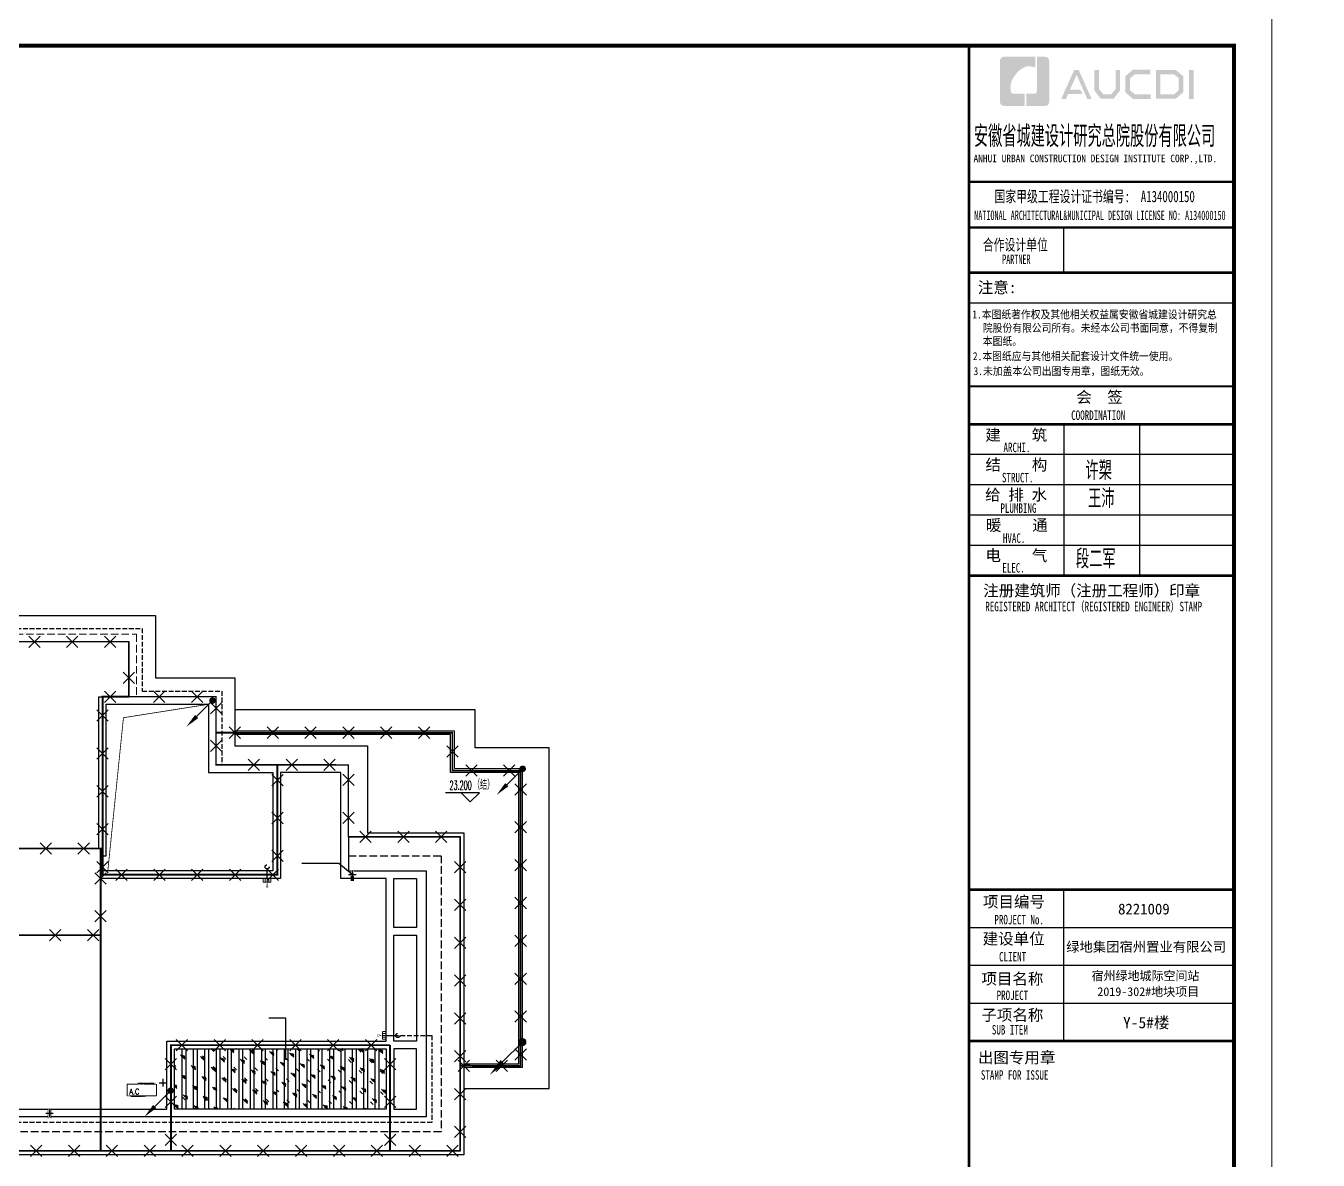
# Model space of a CAD drawing. Extents: x 2803505 to 5851001, y -1372902 to 24339.
# Drawn here: x 3765689 to 3799836, y -719698 to -689729 of the extents above; entities that cross this region are included whole.
import ezdxf
from ezdxf.xclip import XClip

# ---------------------------------------------------------------- set-up
doc = ezdxf.new("R2010")
doc.units = 0
doc.header["$LTSCALE"] = 1000
doc.header["$MEASUREMENT"] = 0
doc.header["$XCLIPFRAME"] = 2
for name, pattern in [('#P_--_20B1_001_t3$0$DASH', [0.35, 0.25, -0.1]), ('__DASH', [0.35, 0.25, -0.1]), ('DASH', [0.35, 0.25, -0.1]), ('DOTE', [2.4200000000000004, 2, -0.2, 0.02, -0.2])]:
    doc.linetypes.add(name, pattern=pattern)
doc.layers.get('0').update_dxf_attribs({"linetype": 'CONTINUOUS'})
for name, color, linetype in [('!!电气', 1, 'CONTINUOUS'), ('$RECOVER_210609100354-0', 7, 'CONTINUOUS'), ('DIM_ELEV', 3, 'CONTINUOUS'), ('DIM_LEAD', 3, 'CONTINUOUS'), ('LWIRE', 4, 'CONTINUOUS'), ('PUB_TITLE', 4, 'CONTINUOUS'), ('ROOF', 183, 'CONTINUOUS'), ('VPIPE-凝结', 150, 'CONTINUOUS'), ('VPIPE-雨水', 4, 'DASH'), ('WIRE-避雷', 4, 'CONTINUOUS'), ('保温', 6, 'CONTINUOUS'), ('图签文字', 4, 'CONTINUOUS'), ('机电标识类', 1, 'CONTINUOUS'), ('污水', 3, 'CONTINUOUS'), ('看线', 185, 'CONTINUOUS')]:
    doc.layers.add(name, color=color, linetype=linetype)
for name, color, linetype, lineweight in [('DOTE', 19, 'DOTE', 9), ('图框', 147, 'CONTINUOUS', 20), ('图签', 147, 'CONTINUOUS', 18), ('平面-分水线', 189, 'CONTINUOUS', 15), ('平面-栏杆', 56, 'CONTINUOUS', 15), ('平面-看线', 252, 'CONTINUOUS', 15), ('平面-空调预留孔', 252, 'CONTINUOUS', 15), ('空调', 76, 'CONTINUOUS', 13)]:
    doc.layers.add(name, color=color, linetype=linetype, lineweight=lineweight)
doc.styles.add('_TCH_DIM', font='SIMPLEX', dxfattribs={"bigfont": 'GBCBIG'})
doc.styles.add('HT', font='simhei.ttf')
doc.styles.get("Standard").update_dxf_attribs({"font": 'gbenor.shx', "bigfont": 'gbcbig.shx'})
doc.styles.add('宋体', font='', dxfattribs={"height": 4})
doc.styles.add('建筑图签-1', font='simhei.ttf', dxfattribs={"width": 0.7})
doc.styles.add('建筑图签-2', font='TXT.shx', dxfattribs={"width": 0.5, "bigfont": 'HZTXT.shx'})
doc.styles.get('宋体').set_extended_font_data('SimSun')

# ---------------------------------------------------------------- blocks, each defined once
blk = doc.blocks.new('A$C74D73064')
at = {"layer": 'DOTE', "color": 252}
blk.add_line((-86385.24772744626, 67619.25646164955), (196116.0437006025, 67619.25646164955), dxfattribs=at)
blk = doc.blocks.new('院标1')
h = blk.add_hatch(color=150)
h.dxf.hatch_style = 1
h.set_gradient(color1=(33, 113, 253), color2=(33, 113, 253), tint=1, name='INVCURVED')
edge = h.paths.add_edge_path()
edge.add_spline(control_points=[(116372.9006213126, 648379.0025742948), (116378.7378886427, 648379.2628153446), (116381.5158105757, 648378.8361410631), (116390.5818825899, 648378.8361410631), (116390.5818825899, 648378.8361410631), (116390.5818825899, 648378.8361410631), (116616.0293115861, 648378.8361410631), (116616.0293115861, 648378.8361410631), (116616.0293115861, 648378.8361410631), (116616.0293115861, 648378.8361410631), (116616.0293115861, 648053.8555876653), (116616.0293115861, 648053.8555876653), (116616.0293115861, 648053.8555876653), (116616.0293115861, 648053.8555876653), (116108.105350393, 648053.8555876653), (116108.105350393, 648053.8555876653), (116108.105350393, 648053.8555876653), (116027.8361159938, 648053.8555876653), (115962.7123056344, 648111.1721664476), (115962.7123056344, 648199.2728408957), (115962.7123056344, 648199.2728408957), (115962.7123056344, 648199.2728408957), (115962.7123056344, 649214.6850108118), (115962.7123056344, 649214.6850108118), (115962.7123056344, 649214.6850108118), (115962.7123056344, 649295.0722615034), (116018.370604223, 649360.1052900997), (116108.105350393, 649360.1052900997), (116108.105350393, 649360.1052900997), (116108.105350393, 649360.1052900997), (116896.6871824661, 649360.1052900997), (116896.6871824661, 649360.1052900997), (116896.6871824661, 649360.1052900997), (116896.6871824661, 649360.1052900997), (116896.6871824661, 649080.1797254328), (116896.6871824661, 649080.1797254328), (116896.6871824661, 649080.1797254328), (116896.6871824661, 649080.1797254328), (116566.2234106177, 649140.4588157317), (116356.0121874289, 648859.1079773916), (116356.0121874289, 648859.1079773916), (116245.1373948324, 648719.2435419696), (116240.2896487121, 648545.3026589571), (116247.2284014249, 648465.708235659), (116247.2284014249, 648465.708235659), (116254.1792583724, 648386.1017081195), (116247.2284014249, 648465.708235659), (116247.2284014249, 648465.708235659), (116247.2284014249, 648465.708235659), (116247.2284014249, 648465.708235659), (116257.8347373425, 648373.9036652995), (116372.9006213126, 648379.0025742948)], knot_values=[0, 0, 0, 0, 0.07142857142857142, 0.07142857142857142, 0.07142857142857142, 0.1071428571428571, 0.1428571428571428, 0.1428571428571428, 0.1428571428571428, 0.1785714285714285, 0.2142857142857143, 0.2142857142857143, 0.2142857142857143, 0.25, 0.2857142857142857, 0.2857142857142857, 0.2857142857142857, 0.3214285714285714, 0.3571428571428572, 0.3571428571428572, 0.3571428571428572, 0.3928571428571428, 0.4285714285714285, 0.4285714285714285, 0.4285714285714285, 0.4642857142857143, 0.5, 0.5, 0.5, 0.5357142857142857, 0.5714285714285714, 0.5714285714285714, 0.5714285714285714, 0.6071428571428572, 0.6428571428571429, 0.6428571428571429, 0.6428571428571429, 0.6785714285714286, 0.7142857142857143, 0.7142857142857143, 0.7142857142857143, 0.75, 0.7857142857142857, 0.7857142857142857, 0.7857142857142857, 0.8214285714285714, 0.8571428571428571, 0.8571428571428571, 0.8571428571428571, 0.9285714285714286, 1, 1, 1, 1], degree=3, periodic=0)
h = blk.add_hatch(color=150)
h.dxf.hatch_style = 1
h.set_gradient(color1=(33, 113, 253), color2=(33, 113, 253), tint=1, name='INVCURVED')
edge = h.paths.add_edge_path()
edge.add_spline(control_points=[(117268.1328679732, 649214.6850108118), (117268.1328679732, 649214.6850108118), (117268.1328679732, 648199.2728408957), (117268.1328679732, 648199.2728408957), (117268.1328679732, 648199.2728408957), (117268.1328679732, 648114.1649385535), (117212.4715433248, 648053.8555876653), (117122.7277189753, 648053.8555876653), (117122.7277189753, 648053.8555876653), (117122.7277189753, 648053.8555876653), (116662.9574306789, 648053.8555876653), (116662.9574306789, 648053.8555876653), (116662.9574306789, 648053.8555876653), (116662.9574306789, 648053.8555876653), (116662.9574306789, 648378.8361410631), (116662.9574306789, 648378.8361410631), (116662.9574306789, 648378.8361410631), (116662.9574306789, 648378.8361410631), (116865.3281356438, 648378.8361410631), (116865.3281356438, 648378.8361410631), (116865.3281356438, 648378.8361410631), (116907.1906323904, 648378.8361410631), (116941.0734122108, 648412.809702649), (116941.0734122108, 648454.5723394576), (116941.0734122108, 648454.5723394576), (116941.0734122108, 648454.5723394576), (116941.0734122108, 649360.1052900997), (116941.0734122108, 649360.1052900997), (116941.0734122108, 649360.1052900997), (116941.0734122108, 649360.1052900997), (117122.7277189753, 649360.1052900997), (117122.7277189753, 649360.1052900997), (117122.7277189753, 649360.1052900997), (117204.4313052248, 649360.1052900997), (117268.1328679732, 649306.2474964692), (117268.1328679732, 649214.6850108118)], knot_values=[0, 0, 0, 0, 0.1, 0.1, 0.1, 0.15, 0.2, 0.2, 0.2, 0.25, 0.3, 0.3, 0.3, 0.35, 0.4, 0.4, 0.4, 0.45, 0.5, 0.5, 0.5, 0.55, 0.6, 0.6, 0.6, 0.6499999999999999, 0.7, 0.7, 0.7, 0.75, 0.8, 0.8, 0.8, 0.9, 1, 1, 1, 1], degree=3, periodic=0)
blk = doc.blocks.new('A$C1435328E')
at = {"layer": 'PUB_TITLE'}
h = blk.add_hatch(color=4, dxfattribs=at)
h.paths.add_polyline_path([(-1191.591194995213, 56058.49471792311), (-1065.961907927413, 56058.49471792311), (-1065.961907927413, 55288.2315315), (-1191.591194995213, 55288.2315315)])
h.paths.add_polyline_path([(-1944.296185743529, 55941.85496155836), (-1944.296185743529, 55415.87869950302), (-1583.739153256174, 55415.87869950302), (-1459.553895397577, 55522.55397263647), (-1459.553895397577, 55841.17644170031), (-1579.990053143352, 55941.85496127896)], flags=16)
h.paths.add_polyline_path([(-2062.373935758602, 56059.93271150358), (-2062.373935758602, 55297.8009495578), (-1539.987504146062, 55297.8009495578), (-1341.476145382505, 55468.32242525846), (-1341.476145382505, 55896.37014224858), (-1537.137021096889, 56059.93271150358)])
h.paths.add_polyline_path([(-2205.243333867285, 56063.60758437507), (-2205.243333867285, 55948.30506818101), (-2612.357823726721, 55948.30506818101), (-2745.162006835919, 55837.3558628998), (-2745.162006835919, 55517.55834726349), (-2612.357823726721, 55415.3108476355), (-2203.065635655541, 55415.3108476355), (-2203.065635655541, 55293.48451021791), (-2666.787001160439, 55293.48451021791), (-2869.255396957975, 55467.52353968762), (-2869.255396957975, 55896.09483430826), (-2671.137971409131, 56063.60758437507)])
h.paths.add_polyline_path([(-3688.19829659909, 56061.81808115647), (-3567.570633541327, 56061.81808115647), (-3567.570633541327, 55551.16807098233), (-3453.520327388775, 55419.67153285362), (-3242.974087527487, 55419.67153285362), (-3128.923781345598, 55551.16807098233), (-3128.923781345598, 56061.81808115647), (-3014.877901402302, 56061.81808115647), (-3014.877901402302, 55513.91051362001), (-3179.369364424143, 55296.9406113188), (-3517.125050497707, 55296.9406113188), (-3688.19829659909, 55516.10314684652)])
h.paths.add_polyline_path([(-4220.012568136677, 56060.45628871501), (-4103.023254616652, 56060.45628871501), (-3761.075942056719, 55296.15155855857), (-3876.737390826922, 55296.15155855857), (-4158.191610082518, 55930.28467154794), (-4333.310417581815, 55542.02144757577), (-4061.735512305982, 55542.02144757577), (-4001.167173376773, 55426.83200432651), (-4382.158136712853, 55426.83200432651), (-4440.770088225137, 55294.07199827686), (-4563.858727320563, 55294.07199827686)])
for points, const_width in [([(-7000, 50700.33256887185), (0, 50700.33256887185)], 70), ([(-7000, 49899.45042005606), (0, 49899.45042005606)], 35)]:
    blk.add_lwpolyline(points, dxfattribs=dict(const_width=const_width))
at = {"layer": '图框'}
for p, q in [((-7000, 53100.33256887179), (0, 53100.33256887179)), ((-7000, 53100.33256887179), (0, 53100.33256887179)), ((-7000, 51900.33256887179), (0, 51900.33256887179))]:
    blk.add_line(p, q, dxfattribs=at)
for points, const_width in [([(-7000, -700.0000000001746), (-7000, 56700)], 70), ([(-7000, 53100.33256887179), (0, 53100.33256887179)], 60), ([(-7000, 51900.33256887179), (0, 51900.33256887179)], 60), ([(-7000, 51900.33256887179), (0, 51900.33256887179)], 60), ([(-4500, 51900.33256887179), (-4500, 50700.33256887185)], 35), ([(-7000, 50700.33256887185), (0, 50700.33256887185)], 60), ([(-6991.521516095847, 47700.33256887185), (8.478483904153109, 47700.33256887185)], 60), ([(-6991.521516095847, 46700.33256887185), (8.478483904153109, 46700.33256887185)], 70), ([(-6991.521516095847, 46700.33256887185), (8.478483904153109, 46700.33256887185)], 70), ([(-4491.521516095847, 46700.33256887185), (-4491.521516095847, 42700.33256887185)], 35), ([(-2491.521516095847, 46700.33256887185), (-2491.521516095847, 42700.33256887185)], 35), ([(-6991.521516095847, 45900.33256887185), (8.478483904153109, 45900.33256887185)], 35), ([(-6991.521516095847, 45100.33256887185), (8.478483904153109, 45100.33256887185)], 35), ([(-6991.521516095847, 44300.33256887185), (8.478483904153109, 44300.33256887185)], 35), ([(-6991.521516095847, 43500.33256887185), (8.478483904153109, 43500.33256887185)], 35), ([(-6991.521516095847, 42700.33256887185), (8.478483904153109, 42700.33256887185)], 70), ([(-7000, 34400.33256887179), (0, 34400.33256887179)], 70), ([(-7000, 34400.33256887179), (0, 34400.33256887179)], 70), ([(-4500, 30400.33256887179), (-4500, 34400.33256887179)], 35), ([(-7000, 33400.33256887179), (0, 33400.33256887179)], 35), ([(-7000, 32400.33256887179), (0, 32400.33256887179)], 35), ([(-7000, 31400.33256887179), (0, 31400.33256887179)], 35), ([(0, 30400.33256887179), (-7000, 30400.33256887179)], 70)]:
    blk.add_lwpolyline(points, dxfattribs=dict(at, const_width=const_width))
blk.add_blockref('院标1', (-122148.8230060614, -592949.0981050247))
at = {"layer": 'PUB_TITLE', "style": 'HT', "width": 0.88}
for s, p in [('1.本图纸著作权及其他相关权益属安徽省城建设计研究总', (-6914.306831812486, 49493.39210356871)), ('院股份有限公司所有。未经本公司书面同意，不得复制', (-6634.90041580284, 49139.02205272258)), ('本图纸。', (-6634.90041580284, 48788.93826625339)), (' 2.本图纸应与其他相关配套设计文件统一使用。 ', (-7025.144188818522, 48392.25300272327)), ('3.未加盖本公司出图专用章，图纸无效。', (-6882.073270652443, 47997.59705111344))]:
    blk.add_text(s, height=210, dxfattribs=at).set_placement(p)
at = {"layer": '图签', "color": 154, "style": '宋体'}
for s, height, p in [('8221009', 286.6809903610374, (-3062.595140316524, 33747.82646055683)), ('绿地集团宿州置业有限公司', 258.0128913249337, (-4431.817962790316, 32762.0256005479)), ('宿州绿地城际空间站', 232.2116021924403, (-3762.142934118805, 32009.27949992823)), ('2019-302#地块项目', 232.2116021924403, (-3608.307769825158, 31591.24582544994))]:
    blk.add_text(s, height=height, dxfattribs=at).set_placement(p)
at = {"layer": '图签文字', "color": 7, "style": '建筑图签-1'}
for s, height, width, p in [('安徽省城建设计研究总院股份有限公司', 500, 0.55, (-6871.943487135693, 54077.10639546963)), ('国家甲级工程设计证书编号:  A134000150', 300, 0.7, (-6327.846192139667, 52567.37169774726)), ('合作设计单位', 300, 0.7, (-6635.073237542529, 51290.24227786541))]:
    blk.add_text(s, height=height, dxfattribs=dict(at, width=width)).set_placement(p)
at = {"layer": '图签文字', "linetype": 'Continuous', "style": '建筑图签-1', "width": 0.91}
blk.add_text('ANHUI URBAN CONSTRUCTION DESIGN INSTITUTE CORP.,LTD.', height=200, dxfattribs=at).set_placement((-6881.536331724841, 53622.19692530448))
at = {"layer": '图签文字', "style": '建筑图签-1'}
for s, width, p in [('NATIONAL ARCHITECTURAL&MUNICIPAL DESIGN LICENSE NO: A134000150', 0.6, (-6863.211604291108, 52094.63125478954)), ('PARTNER', 0.6, (-6125.220491806511, 50933.63214883453)), ('COORDINATION', 0.7, (-4300.332657034975, 46813.17003503133)), ('ARCHI.', 0.7, (-6090.542657491751, 45961.79780578351)), ('STRUCT.', 0.7, (-6130.183503998909, 45164.88605860906)), ('PLUMBING', 0.7, (-6170.825901465025, 44358.47718718514)), ('HVAC.', 0.7, (-6106.177282584365, 43565.28509809886)), ('ELEC.', 0.7, (-6121.560250101611, 42780.44669140602)), ('REGISTERED ARCHITECT（REGISTERED ENGINEER）STAMP', 0.7, (-6571.167215390597, 41758.70276487077)), ('PROJECT No.', 0.7, (-6330.317186883651, 33485.13258260721, -1798.999999999767)), ('CLIENT', 0.7, (-6206.230454253498, 32505.96790995135)), ('PROJECT', 0.7, (-6271.100769126322, 31486.78676958114)), ('SUB ITEM', 0.7, (-6397.627190086525, 30575.66441063175)), ('STAMP FOR ISSUE', 0.7, (-6687.291430986952, 29381.33146916691))]:
    blk.add_text(s, height=250, dxfattribs=dict(at, width=width)).set_placement(p)
at = {"layer": '图签文字', "color": 7, "style": '建筑图签-1'}
for s, p in [('注意:', (-6768.585334835108, 50163.2420261816)), ('会  签', (-4165.405320922378, 47267.55678657134)), ('建    筑', (-6570.340849571396, 46266.80421271588)), ('结    构', (-6565.705596168991, 45479.27147266542)), ('给 排 水', (-6574.943370762747, 44685.39409726131)), ('暖    通', (-6556.714949447196, 43882.29371869267)), ('电    气', (-6566.520009586122, 43082.12314482935)), ('注册建筑师（注册工程师）印章', (-6624.508183155674, 42153.7461581977)), ('项目编号', (-6632.05400510272, 33932.47329531494)), ('建设单位', (-6639.831005697604, 32955.09159170894)), ('项目名称', (-6673.39625184983, 31897.11428112781)), ('子项名称', (-6673.39625184983, 30940.41777405818)), ('出图专用章', (-6764.137939867098, 29818.07543767721))]:
    blk.add_text(s, height=300, dxfattribs=at).set_placement(p)
at = {"layer": '图签文字', "color": 1, "style": '建筑图签-2', "width": 0.7}
for s, p in [('许槊', (-3925.437965661287, 45228.10209927132)), ('王沛', (-3854.396282870322, 44487.1452845746)), ('段二军', (-4175.340028567705, 42891.38128835266))]:
    blk.add_text(s, height=500, dxfattribs=at).set_placement(p)
at = {"layer": '图签文字', "color": 2, "style": '建筑图签-1'}
blk.add_text('Y-5#楼', height=300, dxfattribs=at).set_placement((-2930.753900082549, 30741.39162423031))
blk = doc.blocks.new('rtyryrtyeeretee')
at = {"layer": '平面-空调预留孔', "color": 252, "linetype": 'DASH', "ltscale": 0.1}
for p, q in [((669748.8674389471, 343882.007023841), (669748.8674389471, 343872.007023841)), ((670121.7031072036, 343872.007023841), (670121.7031072036, 343882.007023841)), ((669758.8674389471, 343862.007023841), (670111.7031072036, 343862.007023841))]:
    blk.add_line(p, q, dxfattribs=at)
blk.add_lwpolyline([(670352.8023801355, 344221.1163422599), (669932.984234771, 344221.1163422599), (669932.984234771, 344206.0022866031), (670352.8023801355, 344206.0022866031)], close=True, dxfattribs=at)
blk.add_lwpolyline([(670402.0143738759, 343882.0070238413), (669662.0143738759, 343882.007023841, -0.414213562373517), (669642.0143738759, 343902.007023841), (669642.0143738764, 344172.007023841, -0.414213562372746), (669662.0143738764, 344192.007023841), (670402.0143738755, 344192.007023841, -0.4142135623727947), (670422.0143738755, 344172.007023841), (670422.0143738759, 343902.0070238415, -0.4142135623733224)], format="xyb", close=True, dxfattribs=at)
for centre, start, end in [((669758.8674389471, 343872.007023841), 180, 270), ((670111.7031072036, 343872.007023841), 270, 0)]:
    blk.add_arc(centre, 10, start, end, dxfattribs=at)
at = {"layer": '平面-空调预留孔', "color": 252, "linetype": 'DASH', "ltscale": 0.1, "style": '_TCH_DIM', "width": 0.7058823529411765}
blk.add_text('A.C', height=146.88, dxfattribs=at).set_placement((669701.4101996182, 343921.6318135191))
blk = doc.blocks.new('DFSFSF')
at = {"layer": '平面-分水线'}
for p, q in [((697141.9143252881, 775567.7311356195), (697141.9143252881, 775667.5561356199)), ((697342.3369560526, 775667.5561356199), (697142.6869560517, 775667.5561356199)), ((697342.3369560526, 775567.7311356195), (697142.6869560517, 775567.7311356195)), ((697193.1069603423, 775567.7311356195), (697193.1069603423, 775667.5561356199)), ((697242.5119560522, 775567.7311356195), (697242.5119560522, 775667.5561356199)), ((697291.916951762, 775567.7311356195), (697291.916951762, 775667.5561356199)), ((697342.3369560526, 775667.5561356199), (697342.3369560526, 775567.7311356195)), ((697342.3369560526, 775567.7311356195), (697342.3369560526, 775667.5561356199))]:
    blk.add_line(p, q, dxfattribs=at)
blk = doc.blocks.new('DFGDGDGD')
at = {"layer": '平面-分水线', "const_width": 10}
blk.add_lwpolyline([(697267.5119560522, 775440.6606483405), (697242.5119560522, 775540.6606483405), (697217.5119560522, 775440.6606483405)], close=True, dxfattribs=at)
blk.add_blockref('DFSFSF', (0, 0))
blk = doc.blocks.new('GDGDGDRGDR')
at = {"linetype": '__DASH', "ltscale": 0.1}
blk.add_wipeout([(425935.0893827186, 371498.33181868016), (425734.9359355549, 371498.33181859215), (425734.9359352478, 371418.331818531), (425935.08938238653, 371418.3318185004)], dxfattribs=at).dxf.layer = '污水'
at = {"layer": '机电标识类', "color": 250, "linetype": 'DASH', "ltscale": 400}
for p, q in [((425834.8193114293, 371358.3318185735), (425834.8193114294, 371558.3318185735)), ((425935.0893824034, 371458.3318185734), (425734.9359355539, 371458.3318185735))]:
    blk.add_line(p, q, dxfattribs=at)
at = {"layer": '污水', "linetype": '__DASH', "ltscale": 0.1, "const_width": 10}
blk.add_lwpolyline([(425935.0893824034, 371498.3318185734), (425734.9359355539, 371498.3318185735), (425734.9359355539, 371418.3318185735), (425935.0893824033, 371418.3318185734)], close=True, dxfattribs=at)
blk = doc.blocks.new('GDGDFDS')
at = {"layer": '保温', "linetype": 'Continuous', "ltscale": 10}
h = blk.add_hatch(dxfattribs=at)
h.set_pattern_fill('玻璃1', color=132, scale=50, style=0)
h.set_pattern_definition([(45, (100, 20), (-244.9417890030201, 244.9417890030201), [112, -288]), (45, (148, 40), (-244.9417890030201, 244.9417890030201), [48, -352]), (45, (100, 40), (-244.9417890030201, 244.9417890030201), [80, -320]), (45, (124, 20), (268.7005768508881, -268.7005768508881), [100, -300]), (45, (100, 0), (-244.9417890030201, 244.9417890030201), [160, -240]), (45, (100, 60), (-244.9417890030201, 244.9417890030201), [40, -360])])
h.paths.add_polyline_path([(429816.6387731368, 209506.9320951914), (429816.6387731368, 211106.9481932656), (424216.5786592269, 211107.0174670814), (424216.5786592269, 209507.0013690073)])
at = {"layer": '保温', "color": 252, "linetype": 'Continuous', "ltscale": 10, "true_color": 0x939598}
for p, q in [((424416.5786451383, 211107.0174653204), (424416.5786733155, 209507.0013672462)), ((424516.5786451383, 211107.0174670815), (424516.5786733155, 209507.0013690073)), ((424716.5786451387, 211106.9979751434), (424716.5786733159, 209506.9818770693)), ((424816.5786451387, 211106.9979769045), (424816.5786733159, 209506.9818788304)), ((425016.5786451388, 211106.9914819399), (425016.578673316, 209506.9753838657)), ((425116.5786451388, 211106.991483701), (425116.578673316, 209506.9753856268)), ((425316.5786451389, 211106.9849887363), (425316.5786733161, 209506.9688906622)), ((425416.5786451389, 211106.9849904974), (425416.5786733161, 209506.9688924233)), ((425616.578645139, 211106.9784955328), (425616.5786733162, 209506.9623974587)), ((425716.578645139, 211106.9784972939), (425716.5786733162, 209506.9623992197)), ((425916.5786451384, 211107.0174917362), (425916.5786733156, 209507.0013936621)), ((426016.5786451384, 211107.0174934973), (426016.5786733156, 209507.0013954232)), ((426216.5786451393, 211106.9655091257), (426216.5786733165, 209506.9494110516)), ((426316.5786451393, 211106.9655108868), (426316.5786733165, 209506.9494128127)), ((426516.5786451394, 211106.9590159222), (426516.5786733166, 209506.942917848)), ((426616.5786451394, 211106.9590176833), (426616.5786733166, 209506.9429196091)), ((426816.5786451395, 211106.9525227187), (426816.5786733167, 209506.9364246445)), ((426916.5786451395, 211106.9525244797), (426916.5786733167, 209506.9364264056)), ((427116.5786451396, 211106.9460295151), (427116.5786733169, 209506.929931441)), ((427216.5786451396, 211106.9460312762), (427216.5786733169, 209506.929933202)), ((427416.5786451384, 211107.0175181521), (427416.5786733156, 209507.001420078)), ((427516.5786451384, 211107.0175199132), (427516.5786733156, 209507.0014218391)), ((427716.5786451399, 211106.933043108), (427716.5786733172, 209506.9169450339)), ((427816.5786451399, 211106.9330448691), (427816.5786733172, 209506.916946795)), ((428016.5786451385, 211107.0175287185), (428016.5786733157, 209507.0014306443)), ((428116.5786451385, 211107.0175304796), (428116.5786733157, 209507.0014324054)), ((428316.5786451402, 211106.920056701), (428316.5786733174, 209506.9039586268)), ((428416.5786451402, 211106.920058462), (428416.5786733174, 209506.9039603879)), ((428616.5786451384, 211107.0175392848), (428616.5786733156, 209507.0014412107)), ((428716.5786451384, 211107.0175410459), (428716.5786733156, 209507.0014429718)), ((428916.5786451403, 211106.9070702939), (428916.5786733176, 209506.8909722197)), ((429016.5786451403, 211106.9070720549), (429016.5786733176, 209506.8909739808)), ((429216.5786451405, 211106.9005770904), (429216.5786733177, 209506.8844790162)), ((429316.5786451405, 211106.9005788514), (429316.5786733177, 209506.8844807773)), ((429516.5786451406, 211106.8940838868), (429516.5786733178, 209506.8779858127)), ((429616.5786451406, 211106.8940856479), (429616.5786733178, 209506.8779875737))]:
    blk.add_line(p, q, dxfattribs=at)
blk = doc.blocks.new('A$C1F33016B')
at = {"layer": '$RECOVER_210609100354-0', "color": 252, "const_width": 8}
blk.add_lwpolyline([(38849.99999452196, 6999.9999988419), (36150.00000426173, 6999.9999988419), (36150.00000426173, 4699.999998799525), (38849.99999452196, 4699.999998799525)], close=True, dxfattribs=at)
at = {"color": 252, "const_width": 20}
blk.add_lwpolyline([(39041.42135833949, 6399.999994003912), (39453.92135829851, 10445.49999882374), (41700.00006082188, 10799.99999900162)], dxfattribs=at)
at = {"layer": 'DIM_ELEV', "color": 251}
for p, q in [((48858.46384417266, 8462.932664352003), (47966.21346077323, 8462.932664352003)), ((48618.46384417266, 8222.932664352003), (48378.46384417266, 8462.932664352003)), ((48618.46384417266, 8222.932664352003), (48858.46384417266, 8462.932664352003))]:
    blk.add_line(p, q, dxfattribs=at)
at = {"layer": 'DIM_LEAD', "color": 252}
for p, q in [((45144.57870209496, 6590.498643837404), (44166.07870209496, 6590.498643837404)), ((43748.49348537251, 2503.498643837404), (43297.07214064524, 2503.498643837404)), ((43748.49349053204, 1417.498842426809), (43748.49348537251, 2503.498643837404)), ((43748.49349053204, 1417.498842426809), (43748.49348537251, 2503.498643837404)), ((43748.49349053204, 1417.498842426809), (43748.49348537251, 2503.498643837404)), ((43748.49349053204, 1417.498842426809), (43748.49348537251, 2503.498643837404))]:
    blk.add_line(p, q, dxfattribs=at)
at = {"layer": 'DIM_LEAD', "color": 252, "const_width": 20}
blk.add_lwpolyline([(43748.49349057954, 1407.498842426809, 1), (43748.49349048454, 1427.498842426809, 1)], format="xyb", close=True, dxfattribs=at)
blk.add_lwpolyline([(43748.49349057954, 1407.498842426809, 1), (43748.49349048454, 1427.498842426809, 1)], format="xyb", close=True, dxfattribs=at)
blk.add_lwpolyline([(43748.49349057954, 1407.498842426809, 1), (43748.49349048454, 1427.498842426809, 1)], format="xyb", close=True, dxfattribs=at)
blk.add_lwpolyline([(43748.49349057954, 1407.498842426809, 1), (43748.49349048454, 1427.498842426809, 1)], format="xyb", close=True, dxfattribs=at)
at = {"layer": 'ROOF', "color": 252, "ltscale": 0.8}
for points in [[(27249.98847149499, 1900.000006468967), (27249.98863871954, 6899.999991594814), (29100.00004994497, 6899.999991710298), (29100.00004963577, 9699.999991236487), (32600.00004876032, 9699.999991323333), (32600.00004871562, 11499.99999907031), (34700.00106946845, 11499.99999892991), (34700.00106958486, 13150.00000285031), (40299.99904567283, 13149.9999984121), (40299.99904424231, 11499.9999989341), (42400.00006067008, 11499.9999990568), (42400.00006077252, 9699.99999118247), (45900.00006058626, 9699.999991131015), (45900.00018081442, 7400.001628744882), (46600.00018126238, 7400.001628465019)], [(39600.00006019697, 10999.9999990263), (39600.00006019697, 12449.99999882351), (35400.00005926006, 12449.99999882351), (35400.00005926006, 10999.9999990263), (36200.00005917531, 10999.9999990263), (36200.00006137043, 8400.27025674237), (34200.20408972166, 8400.270255054114), (34200.20408972166, 8999.999999580905), (29800.00005914178, 8999.999999580905), (29800.00005914178, 6199.999999793712), (27949.98863872234, 6199.999999749474), (27949.98863872234, 1900.068179056048), (34400.04295058083, 1899.931803827174), (34400.04240705445, 99.99999998975545), (40599.9575778814, 100.0000000107102), (40599.95812140778, 1899.939857619116), (46400.01147988439, 1900.062273277901), (46400.00056727789, 6199.99999175407), (45200.00005907286, 6199.999992233701), (45200.00006029941, 8999.99999114126), (43600.00006028265, 8999.99999120878), (43600.00006022304, 6199.999999791384), (38849.99999452196, 6199.999999791384)], [(38800.00006019697, 6999.9999988419), (38800.00006019697, 10999.9999990263), (39600.00006019697, 10999.9999990263)], [(38850.02252044249, 6799.996107412968), (39000.00006027427, 6799.995862165), (39000.00005986635, 10799.99999900162), (41700.00006082188, 10799.99999896553), (41700.0000607986, 8999.99879467301), (43400.00006035343, 8999.99879463669), (43400.00006029755, 6399.999992001802), (38850.00005673245, 6399.999997232575)], [(48450.00003846548, 649.9999970309436), (50699.99999928474, 649.9999896022491), (50699.9999994617, 9649.99395020958), (48749.99999763817, 9650.018115234096), (48749.9999975739, 10649.9999912614), (42400.00006071851, 10649.99999139784)], [(48450.00004991237, 1299.999996865634), (49899.99999929685, 1299.999991850462), (49899.99999944866, 9000.002676410135), (48099.99999768008, 9000.026841434184), (48099.99999761581, 9999.99999127537), (42400.00006075576, 9999.999991397839)], [(46600.00018126238, 7400.001628465019), (48449.98877907172, 7400.001627369784), (48450.00007808954, 2899.999998201616), (48450.00007808954, 2899.999998201616), (48450.00000764616, -1099.999999482883), (26550.00008945167, -1099.999999482883), (26550.00008389354, 99.99999419599771), (25000.0000571236, 99.99999852571636)], [(45400.00004702806, 7300.001595500857), (48350.00006422121, 7300.001635620371), (48350.00000940822, -999.9999994828831), (26650.00008898787, -999.9999994828831), (26650.00008343067, 199.9999939166009), (25000.000057403, 199.9999985257164)], [(45400.00004702806, 7300.001595500857), (45400.00005926751, 6399.999992154073), (47449.99999941699, 6400.000001535285), (47449.99999941699, -99.99999948288314), (27550.00007612817, -100.0000007869676), (27550.00007612817, 1899.999997639563), (27249.98863871954, 1899.999998943415)], [(46600.00005955249, 6199.999988187104), (47199.98555797525, 6199.999775056262), (47199.98994026892, 4899.99999251496), (46600.00005848892, 4900.000007299008), (46600.00005955249, 6199.999988187104)], [(47199.99061446823, 4700.000005535781), (47200.00005325861, 1899.999984931201), (46600.00005603395, 1900.000013988931), (46600.00005848892, 4699.999992142897), (47199.99061446823, 4700.000005535781)]]:
    blk.add_lwpolyline(points, dxfattribs=at)
at = {"layer": 'ROOF', "color": 252, "linetype": '__DASH', "ltscale": 0.8}
blk.add_lwpolyline([(45400.00005382765, 6799.999736199155), (47849.98901562393, 6800.00252925558), (47850.00001821294, -499.9999994828831), (27150.0000866726, -499.9999994828831), (27150.0000811154, 699.9999925198499), (25000.00005879998, 699.9999985257164)], dxfattribs=at)
at = {"layer": 'ROOF', "color": 252, "ltscale": 0.8}
for points in [[(40799.93324691989, 100.0000005171169), (40799.93324691989, 1699.87757561449), (46399.99343711976, 1700.016098590568), (46399.99342971016, 100.0000005171169)], [(47199.99343796819, 1699.999991441611), (46599.99343796819, 1699.999991441611), (46599.99343796819, 100.0000000004657), (47199.99343796819, 100.0000000004657)]]:
    blk.add_lwpolyline(points, close=True, dxfattribs=at)
at = {"layer": 'VPIPE-凝结', "color": 252}
for p, q in [((43250.01285656728, 6199.999999795575), (43250.01282322686, 6449.999906104757)), ((46400.01090591028, 2050.075069551356), (46650.01081221923, 2050.075036210474))]:
    blk.add_line(p, q, dxfattribs=at)
at = {"layer": 'VPIPE-雨水', "color": 252}
for centre in [(43250.05453278124, 6504.999890289502), (46705.01079640444, 2050.116745764622)]:
    blk.add_circle(centre, 55, dxfattribs=at)
at = {"layer": '平面-栏杆', "color": 251, "true_color": 0x636466}
for points in [[(48450.00004815124, 1199.999996865634), (49999.99999929499, 1199.999991504475), (49999.99999945052, 9100.001333917491), (48199.99999767356, 9100.025498942006), (48199.99999760929, 10099.99999127304), (42400.00006075017, 10099.99999139784)], [(48450.00004903134, 1249.999996865634), (49949.99999929592, 1249.999991677701), (49949.99999944959, 9050.002005163813), (48149.99999767728, 9050.026170188095), (48149.99999761209, 10049.99999127421), (42400.00006075203, 10049.99999139784)]]:
    blk.add_lwpolyline(points, dxfattribs=at)
at = {"layer": '平面-看线', "linetype": 'DASH', "ltscale": 0.8}
blk.add_lwpolyline([(27550.00007612817, 1899.999997639563), (27749.98863871954, 1899.999998943415), (27749.98863871954, 6399.999991626013), (29600.00005000085, 6399.999991741264), (29600.00004969072, 9199.999991248827), (33100.00004877243, 9199.99999133544), (33100.00004872773, 10999.99999903701), (35200.00106943399, 10999.99999889685), (35200.00106954947, 12650.00000245403), (39799.99904523976, 12649.99999880837), (39799.99904380925, 10999.99999890476), (41900.00006069802, 10999.9999990277), (41900.00006080046, 9199.999991189688), (45400.00006038696, 9199.999991138466), (45400.000059627, 7300.001595500857)], dxfattribs=at)
at = {"layer": '机电标识类', "color": 250, "linetype": 'DASH', "ltscale": 400}
for p, q in [((40399.95552081009, 799.991952399374), (40599.95552081009, 799.9917582281632)), ((40499.9554063729, 699.9920267959824), (40499.95566322142, 899.9918125957483))]:
    blk.add_line(p, q, dxfattribs=at)
at = {"layer": '看线', "color": 252, "linetype": '#P_--_20B1_001_t3$0$DASH', "ltscale": 0.5}
blk.add_lwpolyline([(32950.00004877243, 9199.999991331715), (32950.000048724, 11149.99999904679), (35050.00106944423, 11149.99999890663), (35050.00106956065, 12800.00000257278), (39949.99904536922, 12799.99999868963), (39949.9990439387, 11149.99999891361), (42050.00006068964, 11149.99999903631), (42050.00006079022, 9199.999991187593)], dxfattribs=at)
at = {"layer": '空调', "color": 1, "linetype": 'DASH', "const_width": 2}
blk.add_lwpolyline([(40549.95552081009, 799.9920326166321, -0.999999145628318), (40449.95552081009, 799.9919038566295, -0.9999991456387952), (40549.95552081009, 799.991806771257)], format="xyb", dxfattribs=at)
at = {"xscale": -1}
for name, p in [('DFGDGDGD', (740492.5248126197, -769467.5561358242)), ('GDGDFDS', (470616.5721406448, -209407.0013561628))]:
    blk.add_blockref(name, p, dxfattribs=at)
at = {"rotation": 270}
blk.add_blockref('DFGDGDGD', (-729267.5452297092, 699292.5870256035), dxfattribs=at)
at = {"color": 252}
blk.add_blockref('rtyryrtyeeretee', (-630093.5397857446, -343428.8808007177), dxfattribs=at)
at = {"layer": 'DIM_ELEV', "color": 7, "style": '_TCH_DIM'}
for s, height, width, p in [('23.200', 238, 0.4941176470588236, (48070.39930429775, 8543.012664352078)), ('（结）', 270.0709219858156, 0.7, (48686.39930429775, 8543.012664352078))]:
    blk.add_text(s, height=height, dxfattribs=dict(at, width=width)).set_placement(p)
at = {"xscale": -1, "rotation": 270.0000000002001}
for p in [(-325958.3317578183, -419534.8193129345), (-333958.3266229182, -425834.8172549459)]:
    blk.add_blockref('GDGDGDRGDR', p, dxfattribs=at)
at = {"layer": 'DIM_LEAD', "color": 252}
blk.add_line((45499.99485756829, 6299.997942011803), (45144.57870209496, 6590.498643837404), dxfattribs=at)
at = {"layer": 'DIM_LEAD', "color": 252, "const_width": 20}
for points in [[(45507.73757214844, 6293.669405773049, 1), (45492.25214298721, 6306.326478250325, 1)], [(37496.82968644239, -9.484153082594275, 1), (37503.1702984944, 9.484153083292767, 1)]]:
    blk.add_lwpolyline(points, format="xyb", close=True, dxfattribs=at)
at = {"layer": '看线', "color": 252, "linetype": '#P_--_20B1_001_t3$0$DASH', "ltscale": 0.5}
blk.add_lwpolyline([(46600.00005616527, 2049.998721837997), (47599.98901122157, 2050.001260124845), (47600.00002261624, -249.9999994828831), (27400.00008551404, -249.9999994828831), (27400.00007995777, 949.9999918215908), (25000.00005949847, 949.9999985257164)], dxfattribs=at)
blk = doc.blocks.new('$TelecSys$00000080')
for p, q in [((-0.7000000000007276, -0.7000000000007276), (0, 0)), ((0.1041666666678793, 0.1041666666660603), (0.1041666666678793, 0.1041666666660603)), ((-0.1041666666678793, -0.1041666666660603), (-0.1041666666678793, -0.1041666666660603))]:
    blk.add_line(p, q)
at = {"const_width": 0.1425}
blk.add_lwpolyline([(0.07125000000087311, 0, 1), (-0.07125000000087311, 0, 1)], format="xyb", close=True, dxfattribs=at)
blk.add_solid([(-0.6300000000010186, -0.7700000000004366), (-0.7700000000004366, -0.6299999999991996), (-1.150000000001455, -1.149999999999636)])
at = {"width": 0.8, "flags": 9}
blk.add_attdef('A', (0, 0), '', height=2e-05, rotation=180, dxfattribs=at)
blk = doc.blocks.new('$TelecSys$00000009')
for p, q in [((-0.5, 0.5), (0.5, -0.5)), ((0.5, 0.5), (-0.5, -0.5))]:
    blk.add_line(p, q)

msp = doc.modelspace()

# ---------------------------------------------------------------- linework, layer by layer
at = {"layer": '图框'}
for points in [[(3714511.130734185, -689253.5751154518), (3798611.130734185, -689253.5751154518), (3798611.130734185, -748653.5751154518), (3714511.130734185, -748653.5751154518)], [(3798611.130734185, -689253.5751154518), (3882711.130734185, -689253.5751154518), (3882711.130734185, -748653.5751154518), (3798611.130734185, -748653.5751154518)]]:
    msp.add_lwpolyline(points, close=True, dxfattribs=at)
at = {"layer": '图框', "const_width": 100}
msp.add_lwpolyline([(3797611.130734185, -747653.5751154518), (3797611.130734185, -690253.5751154518), (3717011.130734185, -690253.5751154518), (3717011.130734185, -747653.5751154518)], close=True, dxfattribs=at)

# ---------------------------------------------------------------- block references
at = {"layer": '!!电气'}
msp.add_blockref('A$C1435328E', (3797611.130734185, -746953.5751154514), dxfattribs=at)
at = {"color": 252}
ref = msp.add_blockref('A$C74D73064', (3714796.193702539, -781511.266358979), dxfattribs=at)
XClip(ref).set_block_clipping_path([(-72082.59762963868, 50822.25773316459), (-18082.61076209729, 70322.2577319878)])

# ---------------------------------------------------------------- next in the draw order: block references
at = {"layer": '!!电气'}
msp.add_blockref('A$C1F33016B', (3728813.596625341, -718453.3751683426), dxfattribs=at)

# ---------------------------------------------------------------- next in the draw order: linework, layer by layer
at = {"layer": 'WIRE-避雷', "color": 4}
for points, const_width in [([(3755463.596714329, -719453.3751678255), (3777163.596634749, -719453.3751678255), (3777163.59652187, -711153.3735327222), (3774213.596672369, -711153.3735728418), (3774213.596685728, -709253.3751772041), (3770713.596686142, -709253.3751774034), (3770713.596686039, -707453.3751693149), (3768413.596685538, -707453.3751693149), (3768413.596685538, -706003.3751695191), (3764213.596684601, -706003.3751695191)], 35), ([(3771213.596686047, -708403.3751769448), (3770713.596686093, -708403.3751769734), (3776963.596622953, -708403.3751770684), (3776963.596623018, -709403.3489981545), (3778763.596624791, -709403.3731631788), (3778763.596624637, -717203.3751766649), (3777163.596649608, -717203.3783450983)], 50)]:
    msp.add_lwpolyline(points, dxfattribs=dict(at, const_width=const_width))
at = {"layer": 'WIRE-避雷', "const_width": 50}
for points in [[(3768413.596685538, -707453.3751693163), (3767716.445207709, -707453.3751693163), (3767716.445207709, -712157.7168333754), (3772335.573834438, -712157.7168333754), (3772335.57383448, -709253.3751771767)], [(3767716.445207709, -711462.8613125673), (3764963.596629603, -711462.8613125673), (3764963.596629603, -713753.3751695431), (3767663.596619863, -713753.3751695431), (3767663.596619863, -711453.3751695007)], [(3775312.848164059, -716659.650671782), (3769521.549458675, -716659.650671782), (3769521.549458675, -719453.3751678255)], [(3775312.848164059, -716659.650671782), (3775312.848164059, -719453.3751678255)]]:
    msp.add_lwpolyline(points, dxfattribs=at)
at = {"layer": 'WIRE-避雷', "color": 4, "linetype": '__DASH', "const_width": 50}
msp.add_lwpolyline([(3767663.596619863, -713771.0255578847), (3767663.596619863, -719453.3751678255)], dxfattribs=at)

# ---------------------------------------------------------------- next in the draw order: block references
at = {"layer": 'LWIRE', "color": 4, "xscale": 300, "yscale": 300, "zscale": 300}
for p, rotation in [((3765913.596685538, -706003.3751695191), 180), ((3766913.596685538, -706003.3751695191), 180), ((3767913.596685538, -706003.3751695191), 180), ((3768413.596685538, -706953.3751693149), 90), ((3769213.596686039, -707453.3751693149), 180), ((3770213.596686039, -707453.3751693149), 180), ((3770713.596686056, -707753.3751774034), 90.0000000032609), ((3770713.596686113, -708753.3751774034), 90.0000000032609), ((3771713.596685728, -709253.3751773464), 180.0000000032607), ((3772713.596685728, -709253.3751772894), 180.0000000032607), ((3773713.596685728, -709253.3751772325), 180.0000000032607), ((3774213.596682915, -709653.3735728418), 89.99999959715332), ((3774213.596675885, -710653.3735728418), 89.99999959715332), ((3774663.59652187, -711153.373566722), 180.0000007792133), ((3775663.59652187, -711153.3735531222), 180.0000007792133), ((3776663.59652187, -711153.3735395223), 180.0000007792133), ((3777163.596532749, -711953.3751678255), 90.00000077921617), ((3777163.596546349, -712953.3751678255), 90.00000077921617), ((3777163.596559949, -713953.3751678255), 90.00000077921617), ((3777163.596573549, -714953.3751678255), 90.00000077921617), ((3777163.596587149, -715953.3751678255), 90.00000077921617), ((3777163.59660075, -716953.3751678255), 90.00000077921617), ((3777163.59661435, -717953.3751678255), 90.00000077921617), ((3777163.59662795, -718953.3751678255), 90.00000077921617)]:
    msp.add_blockref('$TelecSys$00000009', p, dxfattribs=dict(at, rotation=rotation))
at = {"layer": 'LWIRE', "xscale": 300, "yscale": 300, "zscale": 300}
for p, rotation in [((3767913.596685538, -707453.3751693163), 180), ((3767716.445207709, -707953.3751693163), 270), ((3767716.445207709, -708953.3751693163), 270), ((3772335.573834473, -709657.7168333754), 89.99999999916403), ((3767716.445207709, -709953.3751693163), 270), ((3772335.573834459, -710657.7168333754), 89.99999999916403), ((3767716.445207709, -710953.3751693163), 270), ((3772335.573834445, -711657.7168333754), 89.99999999916403), ((3767716.445207709, -711953.3751693163), 270), ((3769812.848164059, -716659.650671782), 180), ((3770812.848164059, -716659.650671782), 180), ((3771812.848164059, -716659.650671782), 180), ((3772812.848164059, -716659.650671782), 180), ((3773812.848164059, -716659.650671782), 180), ((3774812.848164059, -716659.650671782), 180), ((3769521.549458675, -717159.650671782), 270), ((3775312.848164059, -717159.650671782), 270), ((3769521.549458675, -718159.650671782), 270), ((3775312.848164059, -718159.650671782), 270), ((3769521.549458675, -719159.650671782), 270), ((3775312.848164059, -719159.650671782), 270)]:
    msp.add_blockref('$TelecSys$00000009', p, dxfattribs=dict(at, rotation=rotation))
at = {"layer": 'LWIRE', "color": 2}
for name, p, xscale, yscale, zscale in [('$TelecSys$00000080', (3770620.278248407, -707557.207426691), 600, 600, 600), ('$TelecSys$00000009', (3771213.596686093, -708403.3751769811), 300, 300, 300), ('$TelecSys$00000009', (3772213.596686093, -708403.3751769962), 300, 300, 300), ('$TelecSys$00000009', (3773213.596686093, -708403.3751770114), 300, 300, 300), ('$TelecSys$00000009', (3774213.596686093, -708403.3751770265), 300, 300, 300), ('$TelecSys$00000009', (3775213.596686093, -708403.3751770416), 300, 300, 300), ('$TelecSys$00000009', (3776213.596686093, -708403.375177057), 300, 300, 300), ('$TelecSys$00000080', (3778817.365939748, -709357.8127045662), 600, 600, 600), ('$TelecSys$00000080', (3769513.181486784, -717861.9453562726), 600, 600, 600)]:
    msp.add_blockref(name, p, dxfattribs=dict(at, xscale=xscale, yscale=yscale, zscale=zscale))
at = {"layer": 'LWIRE', "color": 2, "xscale": 300, "yscale": 300, "zscale": 300}
for p, rotation in [((3776963.596622986, -708903.3751770684), 270.000000003682), ((3777463.596622973, -709403.3557106613), 359.9992308033879), ((3778463.596622882, -709403.3691356748), 359.9992308033879), ((3778763.59662478, -709903.3731631788), 269.9999999988712), ((3778763.596624762, -710903.3731631788), 269.9999999988712), ((3778763.596624741, -711903.3731631788), 269.9999999988712), ((3778763.596624723, -712903.3731631788), 269.9999999988712), ((3778763.596624702, -713903.3731631788), 269.9999999988712), ((3778763.596624684, -714903.3731631788), 269.9999999988712), ((3778763.596624663, -715903.3731631788), 269.9999999988712), ((3778763.596624644, -716903.3731631788), 269.9999999988712), ((3777263.596624639, -717203.3774374702), 180.0000863563968), ((3778263.596624637, -717203.3759302667), 180.0000863563968)]:
    msp.add_blockref('$TelecSys$00000009', p, dxfattribs=dict(at, rotation=rotation))
at = {"layer": 'LWIRE', "color": 6, "xscale": 300, "yscale": 300, "zscale": 300}
for p, rotation in [((3766216.445207709, -711462.8613125673), 180), ((3767216.445207709, -711462.8613125673), 180), ((3767663.596619863, -712253.3751695431), 90), ((3767663.596619863, -713253.3751695431), 90)]:
    msp.add_blockref('$TelecSys$00000009', p, dxfattribs=dict(at, rotation=rotation))
at = {"layer": 'LWIRE', "xscale": 300, "yscale": 300, "zscale": 300}
for p in [(3768216.445207709, -712157.7168333754), (3769216.445207709, -712157.7168333754), (3770216.445207709, -712157.7168333754), (3771216.445207709, -712157.7168333754), (3772216.445207709, -712157.7168333754)]:
    msp.add_blockref('$TelecSys$00000009', p, dxfattribs=at)
at = {"layer": 'LWIRE', "color": 6, "xscale": 300, "yscale": 300, "zscale": 300}
for p in [(3766463.596629603, -713753.3751695431), (3767463.596629603, -713753.3751695431)]:
    msp.add_blockref('$TelecSys$00000009', p, dxfattribs=at)
at = {"layer": 'LWIRE', "color": 1, "xscale": 750, "yscale": 750, "zscale": 750}
msp.add_blockref('$TelecSys$00000080', (3778810.66802897, -716579.2862911199), dxfattribs=at)
at = {"layer": 'LWIRE', "color": 4, "xscale": 300, "yscale": 300, "zscale": 300}
for p in [(3765963.596714329, -719453.3751678255), (3766963.596714329, -719453.3751678255), (3767963.596714329, -719453.3751678255), (3768963.596714329, -719453.3751678255), (3769963.596714329, -719453.3751678255), (3770963.596714329, -719453.3751678255), (3771963.596714329, -719453.3751678255), (3772963.596714329, -719453.3751678255), (3773963.596714329, -719453.3751678255), (3774963.596714329, -719453.3751678255), (3775963.596714329, -719453.3751678255), (3776963.596714329, -719453.3751678255)]:
    msp.add_blockref('$TelecSys$00000009', p, dxfattribs=at)

doc.saveas('drawing.dxf')
